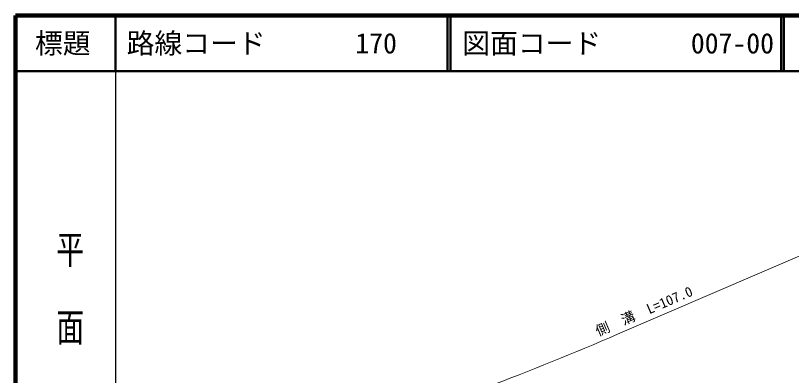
# Model space of a CAD drawing. Units: millimetres, scale not verified. Extents: x 40000 to 680000, y 20000 to 380000.
# Drawn here: x 40000 to 179626, y 315193 to 380000 of the extents above; entities that cross this region are included whole.
import ezdxf
from ezdxf.enums import TextEntityAlignment as Align

# ---------------------------------------------------------------- set-up
doc = ezdxf.new("R2010")
doc.units = ezdxf.units.MM
doc.header["$LTSCALE"] = 1000
for name, color, linetype, lineweight in [('M-STR-HTXT', 7, 'Continuous', 13), ('M-TTL', 2, 'Continuous', 140), ('M-TTL-BAND', 7, 'Continuous', 25), ('M-TTL-LINE', 7, 'Continuous', 50)]:
    doc.layers.add(name, color=color, linetype=linetype, lineweight=lineweight)
doc.layers.add('M-TTL-TXT', color=7, linetype='Continuous')
doc.styles.add('@ＭＳ ゴシック', font='')
doc.styles.add('ＭＳ ゴシック', font='')
doc.styles.get('@ＭＳ ゴシック').set_extended_font_data('@MS Gothic')
doc.styles.get('ＭＳ ゴシック').set_extended_font_data('MS Gothic')

msp = doc.modelspace()

# ---------------------------------------------------------------- linework, layer by layer
at = {"layer": 'M-STR-HTXT'}
msp.add_line((148336, 322604), (182397, 337246), dxfattribs=at)
msp.add_arc((-82686, 860055), 585000, 290.76109, 293.26034, dxfattribs=at)
at = {"layer": 'M-TTL'}
for p, q in [((40000, 380000), (40000, 20000)), ((680000, 380000), (40000, 380000))]:
    msp.add_line(p, q, dxfattribs=at)
at = {"layer": 'M-TTL-BAND'}
msp.add_line((58000, 370000), (58000, 20000), dxfattribs=at)
at = {"layer": 'M-TTL-LINE'}
for p, q in [((58000, 380000), (58000, 370000)), ((117750, 380000), (117750, 370000)), ((118250, 380000), (118250, 370000)), ((177750, 380000), (177750, 370000)), ((178250, 380000), (178250, 370000)), ((40000, 370000), (680000, 370000))]:
    msp.add_line(p, q, dxfattribs=at)

# ---------------------------------------------------------------- texts
at = {"layer": 'M-STR-HTXT', "style": 'ＭＳ ゴシック'}
msp.add_text('側\u3000溝\u3000L=107.0', height=1833, rotation=23.26, dxfattribs=at).set_placement((153666, 325440), align=Align.BOTTOM_CENTER)
at = {"layer": 'M-TTL-BAND', "style": '@ＭＳ ゴシック', "width": 1.4}
msp.add_text('平  面  図', height=3666, rotation=270, dxfattribs=at).set_placement((49777, 306475), align=Align.MIDDLE_RIGHT)
at = {"layer": 'M-TTL-TXT', "style": 'ＭＳ ゴシック'}
msp.add_text('標題', height=3666, dxfattribs=at).set_placement((48500, 375000), align=Align.MIDDLE_CENTER)
for s, p in [('路線コード', (60000, 375000)), ('図面コード', (120380, 375000)), ('170', (101142, 375000)), ('007-00', (161521, 375000))]:
    msp.add_text(s, height=3666, dxfattribs=at).set_placement(p, align=Align.MIDDLE_LEFT)

doc.saveas('drawing.dxf')
